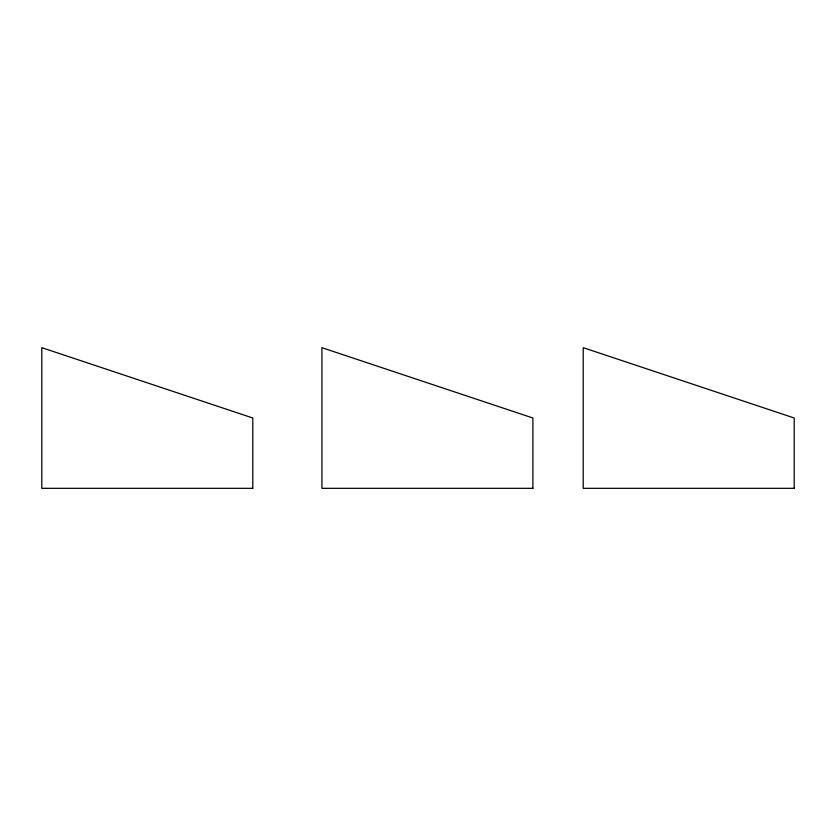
<?xml version="1.0" encoding="UTF-8"?>
<svg xmlns="http://www.w3.org/2000/svg" width="836" height="836" viewBox="0 0 836 836"><rect width="100%" height="100%" fill="white"/><g stroke="black" fill="none" stroke-linecap="round" stroke-linejoin="round"><path stroke-width="1.25" d="M252.785 488.328L41.8 488.328L41.8 347.671L252.785 418L252.785 488.328M532.908 488.328L321.923 488.328L321.923 347.671L532.908 418L532.908 488.328M794.2 488.328L583.214 488.328L583.214 347.671L794.2 418L794.2 488.328"/></g></svg>
